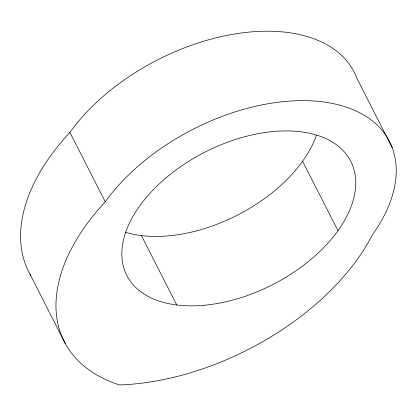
<?xml version="1.0" encoding="UTF-8"?>
<svg xmlns="http://www.w3.org/2000/svg" width="417" height="417" viewBox="0 0 417 417"><rect width="100%" height="100%" fill="white"/><g stroke="black" fill="none" stroke-linecap="round" stroke-linejoin="round"><path stroke-width="0.63" d="M392.22 147.654L356.843 78.224A169.203 100.169 -27 0 0 229.428 34.908A169.203 100.169 -27 0 0 69.879 132.403A210.293 124.495 -27 0 0 30.936 275.908M302.591 161.259L337.963 230.69M141.389 235.569L176.766 304.994M69.879 132.403L105.256 201.833A210.293 124.495 -27 0 0 119.523 384.943A210.293 124.495 -27 0 0 372.298 234.943A169.203 100.169 -27 0 0 322.258 101.8A169.203 100.169 -27 0 0 105.256 201.833M29.982 274.224L65.36 343.655M316.451 135.207A125.694 74.414 -27 0 1 125.288 232.17M204.549 305.228A125.694 74.414 -27 0 0 352.761 165.846A125.694 74.414 -27 0 0 159.023 184.095A125.694 74.414 -27 0 0 204.549 305.228"/></g></svg>
